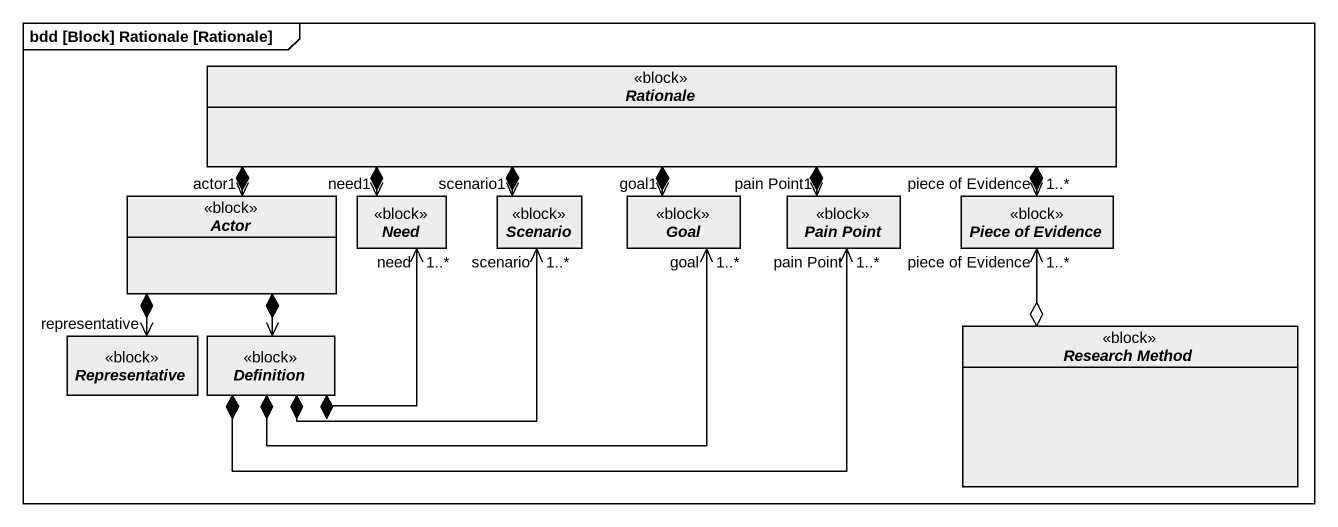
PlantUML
@startuml
mainframe bdd [Block] Rationale [Rationale]
hide circle
hide empty members
abstract class Rationale <<block>> #EDEDED
abstract class "Actor" as Actor_ <<block>> #EDEDED
abstract class Need <<block>> #EDEDED
abstract class Scenario <<block>> #EDEDED
abstract class Goal <<block>> #EDEDED
abstract class "Pain Point" as Pain_Point <<block>> #EDEDED
abstract class "Piece of Evidence" as Piece_of_Evidence <<block>> #EDEDED
abstract class Representative <<block>> #EDEDED
abstract class Definition <<block>> #EDEDED
abstract class "Research Method" as Research_Method <<block>> #EDEDED
Rationale *-left-> "actor1" Actor_
Rationale *-left-> "need1" Need
Rationale *--> "scenario1" Scenario
Rationale *--> "goal1" Goal
Rationale *-right-> "pain Point1" Pain_Point
Rationale *-right-> "1..*\npiece of Evidence" Piece_of_Evidence
Actor_ *--> "representative" Representative
Actor_ *--> Definition
Definition *-up-> "need\n1..*" Need
Definition *-right-> "scenario\n1..*" Scenario
Definition *-right-> "goal\n1..*" Goal
Definition *-right-> "1..*\npain Point" Pain_Point
Research_Method o-up-> "1..*\npiece of Evidence" Piece_of_Evidence
@enduml
